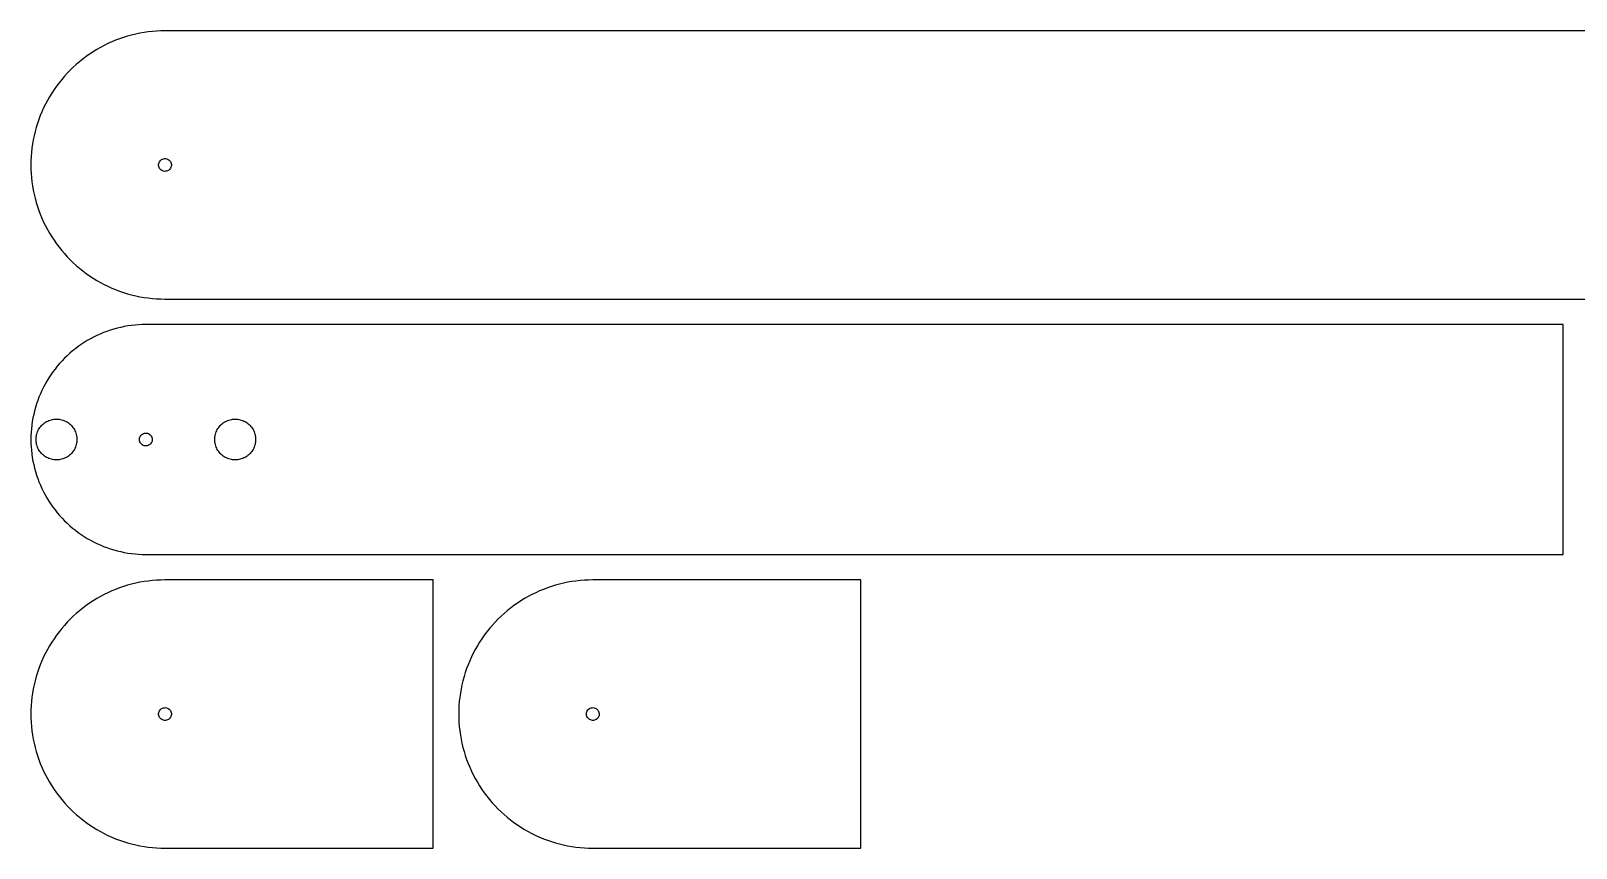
# Model space of a CAD drawing. Header units: metres. Extents: x 0 to 276, y 0 to 64.
# Drawn here: x 0 to 121, y 0 to 64 of the extents above; entities that cross this region are included whole.
import ezdxf

# ---------------------------------------------------------------- set-up
doc = ezdxf.new("R2010")
doc.units = ezdxf.units.M

msp = doc.modelspace()

# ---------------------------------------------------------------- linework, layer by layer
for p, q in [((6.02931, 63.0007), (5.73309, 62.8556)), ((6.32994, 63.1364), (6.02931, 63.0007)), ((6.63469, 63.2626), (6.32994, 63.1364)), ((6.94324, 63.3792), (6.63469, 63.2626)), ((7.25531, 63.4861), (6.94324, 63.3792)), ((7.57059, 63.5831), (7.25531, 63.4861)), ((7.88875, 63.6701), (7.57059, 63.5831)), ((8.20949, 63.7471), (7.88875, 63.6701)), ((8.53249, 63.814), (8.20949, 63.7471)), ((8.85744, 63.8707), (8.53249, 63.814)), ((9.18399, 63.9172), (8.85744, 63.8707)), ((9.51186, 63.9534), (9.18399, 63.9172)), ((9.8407, 63.9793), (9.51186, 63.9534)), ((10.1702, 63.9948), (9.8407, 63.9793)), ((10.5, 64), (10.1702, 63.9948)), ((265.5, 64), (10.5, 64)), ((4.06447, 61.7966), (3.80704, 61.5904)), ((4.32825, 61.9947), (4.06447, 61.7966)), ((4.59811, 62.1843), (4.32825, 61.9947)), ((4.87381, 62.3654), (4.59811, 62.1843)), ((5.15506, 62.5378), (4.87381, 62.3654)), ((5.44157, 62.7012), (5.15506, 62.5378)), ((5.73309, 62.8556), (5.44157, 62.7012)), ((2.84583, 60.6877), (2.62383, 60.4438)), ((3.07538, 60.9246), (2.84583, 60.6877)), ((3.31224, 61.1542), (3.07538, 60.9246)), ((3.55621, 61.3762), (3.31224, 61.1542)), ((3.80704, 61.5904), (3.55621, 61.3762)), ((1.81564, 59.4019), (1.63455, 59.1262)), ((2.00531, 59.6717), (1.81564, 59.4019)), ((2.20337, 59.9355), (2.00531, 59.6717)), ((2.40961, 60.1929), (2.20337, 59.9355)), ((2.62383, 60.4438), (2.40961, 60.1929)), ((1.14442, 58.2669), (0.999313, 57.9707)), ((1.29877, 58.5584), (1.14442, 58.2669)), ((1.4622, 58.8449), (1.29877, 58.5584)), ((1.63455, 59.1262), (1.4622, 58.8449)), ((0.620743, 57.0567), (0.513901, 56.7447)), ((0.737335, 57.3653), (0.620743, 57.0567)), ((0.863571, 57.67), (0.737335, 57.3653)), ((0.999313, 57.9707), (0.863571, 57.67)), ((0.252869, 55.7905), (0.185974, 55.4675)), ((0.329865, 56.1112), (0.252869, 55.7905)), ((0.416916, 56.4294), (0.329865, 56.1112)), ((0.513901, 56.7447), (0.416916, 56.4294)), ((0.046585, 54.4881), (0.020706, 54.1593)), ((0.082794, 54.816), (0.046585, 54.4881)), ((0.129257, 55.1425), (0.082794, 54.816)), ((0.185974, 55.4675), (0.129257, 55.1425)), ((0.005173, 53.8298), (0, 53.5)), ((0, 53.5), (0.005173, 53.1702)), ((0.020706, 54.1593), (0.005173, 53.8298)), ((10.001, 53.5314), (10.012, 53.6091)), ((10.0022, 53.4529), (10.001, 53.5314)), ((10.0157, 53.3756), (10.0022, 53.4529)), ((10.012, 53.6091), (10.0351, 53.6841)), ((10.0411, 53.3014), (10.0157, 53.3756)), ((10.0351, 53.6841), (10.0696, 53.7545)), ((10.0778, 53.2321), (10.0411, 53.3014)), ((10.0696, 53.7545), (10.1147, 53.8187)), ((10.1147, 53.8187), (10.1693, 53.875)), ((10.1693, 53.875), (10.2321, 53.9221)), ((10.2321, 53.9221), (10.3014, 53.9589)), ((10.3014, 53.9589), (10.3756, 53.9843)), ((10.3756, 53.9843), (10.4529, 53.9978)), ((10.4529, 53.9978), (10.5314, 53.999)), ((10.5314, 53.999), (10.6091, 53.9879)), ((10.6091, 53.9879), (10.6841, 53.9649)), ((10.6841, 53.9649), (10.7545, 53.9304)), ((10.7545, 53.9304), (10.8187, 53.8853)), ((10.8187, 53.8853), (10.875, 53.8306)), ((10.875, 53.8306), (10.9221, 53.7679)), ((10.9304, 53.2455), (10.8853, 53.1813)), ((10.9221, 53.7679), (10.9589, 53.6986)), ((10.9649, 53.3159), (10.9304, 53.2455)), ((10.9589, 53.6986), (10.9843, 53.6243)), ((10.9879, 53.3909), (10.9649, 53.3159)), ((10.9843, 53.6243), (10.9978, 53.547)), ((10.999, 53.4686), (10.9879, 53.3909)), ((10.9978, 53.547), (10.999, 53.4686)), ((0.005173, 53.1702), (0.020706, 52.8407)), ((0.020706, 52.8407), (0.046585, 52.5119)), ((0.046585, 52.5119), (0.082794, 52.184)), ((0.082794, 52.184), (0.129257, 51.8574)), ((10.1249, 53.1693), (10.0778, 53.2321)), ((10.1813, 53.1147), (10.1249, 53.1693)), ((10.2455, 53.0696), (10.1813, 53.1147)), ((10.3159, 53.0351), (10.2455, 53.0696)), ((10.3909, 53.012), (10.3159, 53.0351)), ((10.4686, 53.001), (10.3909, 53.012)), ((10.547, 53.0022), (10.4686, 53.001)), ((10.6243, 53.0157), (10.547, 53.0022)), ((10.6986, 53.0411), (10.6243, 53.0157)), ((10.7679, 53.0778), (10.6986, 53.0411)), ((10.8306, 53.1249), (10.7679, 53.0778)), ((10.8853, 53.1813), (10.8306, 53.1249)), ((0.129257, 51.8574), (0.185974, 51.5325)), ((0.185974, 51.5325), (0.252869, 51.2095)), ((0.252869, 51.2095), (0.329865, 50.8887)), ((0.329865, 50.8887), (0.416916, 50.5706)), ((0.416916, 50.5706), (0.513901, 50.2553)), ((0.513901, 50.2553), (0.620743, 49.9432)), ((0.620743, 49.9432), (0.737335, 49.6347)), ((0.737335, 49.6347), (0.863571, 49.3299)), ((0.863571, 49.3299), (0.999313, 49.0293)), ((0.999313, 49.0293), (1.14442, 48.7331)), ((1.14442, 48.7331), (1.29877, 48.4416)), ((1.29877, 48.4416), (1.4622, 48.1551)), ((1.4622, 48.1551), (1.63455, 47.8738)), ((1.63455, 47.8738), (1.81564, 47.5981)), ((1.81564, 47.5981), (2.00531, 47.3282)), ((2.00531, 47.3282), (2.20337, 47.0645)), ((2.20337, 47.0645), (2.40961, 46.807)), ((2.40961, 46.807), (2.62383, 46.5562)), ((2.62383, 46.5562), (2.84583, 46.3122)), ((2.84583, 46.3122), (3.07538, 46.0754)), ((3.07538, 46.0754), (3.31224, 45.8458)), ((3.31224, 45.8458), (3.55621, 45.6238)), ((3.55621, 45.6238), (3.80704, 45.4096)), ((3.80704, 45.4096), (4.06447, 45.2034)), ((4.06447, 45.2034), (4.32825, 45.0053)), ((4.32825, 45.0053), (4.59811, 44.8156)), ((4.59811, 44.8156), (4.87381, 44.6346)), ((4.87381, 44.6346), (5.15506, 44.4622)), ((5.15506, 44.4622), (5.44157, 44.2988)), ((5.44157, 44.2988), (5.73309, 44.1444)), ((5.73309, 44.1444), (6.02931, 43.9993)), ((6.02931, 43.9993), (6.32994, 43.8636)), ((6.32994, 43.8636), (6.63469, 43.7373)), ((6.63469, 43.7373), (6.94324, 43.6207)), ((6.94324, 43.6207), (7.25531, 43.5139)), ((7.25531, 43.5139), (7.57059, 43.4169)), ((7.57059, 43.4169), (7.88875, 43.3299)), ((7.88875, 43.3299), (8.20949, 43.2529)), ((8.20949, 43.2529), (8.53249, 43.186)), ((8.53249, 43.186), (8.85744, 43.1293)), ((8.85744, 43.1293), (9.18399, 43.0828)), ((9.18399, 43.0828), (9.51186, 43.0466)), ((9.51186, 43.0466), (9.8407, 43.0207)), ((9.8407, 43.0207), (10.1702, 43.0052)), ((10.1702, 43.0052), (10.5, 43)), ((10.5, 43), (265.5, 43)), ((4.91408, 40.0191), (4.66422, 39.8867)), ((5.16798, 40.1434), (4.91408, 40.0191)), ((5.42566, 40.2598), (5.16798, 40.1434)), ((5.68687, 40.368), (5.42566, 40.2598)), ((5.95135, 40.4679), (5.68687, 40.368)), ((6.21884, 40.5595), (5.95135, 40.4679)), ((6.48907, 40.6426), (6.21884, 40.5595)), ((6.76178, 40.7172), (6.48907, 40.6426)), ((7.0367, 40.7832), (6.76178, 40.7172)), ((7.31357, 40.8406), (7.0367, 40.7832)), ((7.59209, 40.8892), (7.31357, 40.8406)), ((7.87199, 40.929), (7.59209, 40.8892)), ((8.15302, 40.9601), (7.87199, 40.929)), ((8.43488, 40.9822), (8.15302, 40.9601)), ((8.7173, 40.9955), (8.43488, 40.9822)), ((9, 41), (8.7173, 40.9955)), ((120, 41), (9, 41)), ((120, 23), (120, 41)), ((3.04819, 38.751), (2.83907, 38.5607)), ((3.26318, 38.9346), (3.04819, 38.751)), ((3.48383, 39.1114), (3.26318, 38.9346)), ((3.70993, 39.2811), (3.48383, 39.1114)), ((3.94124, 39.4437), (3.70993, 39.2811)), ((4.17755, 39.5989), (3.94124, 39.4437)), ((4.41862, 39.7467), (4.17755, 39.5989)), ((4.66422, 39.8867), (4.41862, 39.7467)), ((1.8886, 37.5162), (1.71884, 37.2901)), ((2.06537, 37.7368), (1.8886, 37.5162)), ((2.24899, 37.9518), (2.06537, 37.7368)), ((2.43927, 38.1609), (2.24899, 37.9518)), ((2.63603, 38.364), (2.43927, 38.1609)), ((2.83907, 38.5607), (2.63603, 38.364)), ((1.11324, 36.3358), (0.980927, 36.0859)), ((1.25331, 36.5814), (1.11324, 36.3358)), ((1.40105, 36.8224), (1.25331, 36.5814)), ((1.55627, 37.0587), (1.40105, 36.8224)), ((1.71884, 37.2901), (1.55627, 37.0587)), ((0.632004, 35.3131), (0.532059, 35.0486)), ((0.740204, 35.5743), (0.632004, 35.3131)), ((0.856552, 35.832), (0.740204, 35.5743)), ((0.980927, 36.0859), (0.856552, 35.832)), ((0.216736, 33.9633), (0.159409, 33.6864)), ((0.282745, 34.2382), (0.216736, 33.9633)), ((0.357346, 34.5109), (0.282745, 34.2382)), ((0.440491, 34.7811), (0.357346, 34.5109)), ((0.532059, 35.0486), (0.440491, 34.7811)), ((0.039932, 32.847), (0.017746, 32.5651)), ((0.070953, 33.128), (0.039932, 32.847)), ((0.110794, 33.4079), (0.070953, 33.128)), ((0.159409, 33.6864), (0.110794, 33.4079)), ((0.51236, 32.589), (0.552292, 32.6812)), ((0.552292, 32.6812), (0.597916, 32.7708)), ((0.597916, 32.7708), (0.649078, 32.8573)), ((0.649078, 32.8573), (0.705582, 32.9404)), ((0.705582, 32.9404), (0.767181, 33.0199)), ((0.767181, 33.0199), (0.833664, 33.0953)), ((0.833664, 33.0953), (0.904739, 33.1663)), ((0.904739, 33.1663), (0.980133, 33.2328)), ((0.980133, 33.2328), (1.05956, 33.2944)), ((1.05956, 33.2944), (1.14268, 33.3509)), ((1.14268, 33.3509), (1.2292, 33.4021)), ((1.2292, 33.4021), (1.31876, 33.4477)), ((1.31876, 33.4477), (1.41101, 33.4876)), ((1.41101, 33.4876), (1.50558, 33.5217)), ((1.50558, 33.5217), (1.6021, 33.5497)), ((1.6021, 33.5497), (1.7002, 33.5717)), ((1.7002, 33.5717), (1.79947, 33.5874)), ((1.79947, 33.5874), (1.89954, 33.5968)), ((1.89954, 33.5968), (2, 33.6)), ((2, 33.6), (2.10048, 33.5968)), ((2.10048, 33.5968), (2.20055, 33.5874)), ((2.20055, 33.5874), (2.29982, 33.5717)), ((2.29982, 33.5717), (2.39792, 33.5497)), ((2.39792, 33.5497), (2.49443, 33.5217)), ((2.49443, 33.5217), (2.589, 33.4876)), ((2.589, 33.4876), (2.68126, 33.4477)), ((2.68126, 33.4477), (2.77081, 33.4021)), ((2.77081, 33.4021), (2.85733, 33.3509)), ((2.85733, 33.3509), (2.94046, 33.2944)), ((2.94046, 33.2944), (3.01988, 33.2328)), ((3.01988, 33.2328), (3.09528, 33.1663)), ((3.09528, 33.1663), (3.16635, 33.0953)), ((3.16635, 33.0953), (3.23283, 33.0199)), ((3.23283, 33.0199), (3.29443, 32.9404)), ((3.29443, 32.9404), (3.35094, 32.8573)), ((3.35094, 32.8573), (3.4021, 32.7708)), ((3.4021, 32.7708), (3.44772, 32.6812)), ((3.44772, 32.6812), (3.48766, 32.589)), ((14.5123, 32.589), (14.5523, 32.6812)), ((14.5523, 32.6812), (14.5979, 32.7708)), ((14.5979, 32.7708), (14.6491, 32.8573)), ((14.6491, 32.8573), (14.7056, 32.9404)), ((14.7056, 32.9404), (14.7672, 33.0199)), ((14.7672, 33.0199), (14.8336, 33.0953)), ((14.8336, 33.0953), (14.9047, 33.1663)), ((14.9047, 33.1663), (14.9801, 33.2328)), ((14.9801, 33.2328), (15.0595, 33.2944)), ((15.0595, 33.2944), (15.1427, 33.3509)), ((15.1427, 33.3509), (15.2292, 33.4021)), ((15.2292, 33.4021), (15.3187, 33.4477)), ((15.3187, 33.4477), (15.411, 33.4876)), ((15.411, 33.4876), (15.5056, 33.5217)), ((15.5056, 33.5217), (15.6021, 33.5497)), ((15.6021, 33.5497), (15.7002, 33.5717)), ((15.7002, 33.5717), (15.7995, 33.5874)), ((15.7995, 33.5874), (15.8995, 33.5968)), ((15.8995, 33.5968), (16, 33.6)), ((16, 33.6), (16.1005, 33.5968)), ((16.1005, 33.5968), (16.2005, 33.5874)), ((16.2005, 33.5874), (16.2998, 33.5717)), ((16.2998, 33.5717), (16.3979, 33.5497)), ((16.3979, 33.5497), (16.4944, 33.5217)), ((16.4944, 33.5217), (16.589, 33.4876)), ((16.589, 33.4876), (16.6812, 33.4477)), ((16.6812, 33.4477), (16.7708, 33.4021)), ((16.7708, 33.4021), (16.8573, 33.3509)), ((16.8573, 33.3509), (16.9404, 33.2944)), ((16.9404, 33.2944), (17.0199, 33.2328)), ((17.0199, 33.2328), (17.0953, 33.1663)), ((17.0953, 33.1663), (17.1663, 33.0953)), ((17.1663, 33.0953), (17.2328, 33.0199)), ((17.2328, 33.0199), (17.2944, 32.9404)), ((17.2944, 32.9404), (17.3509, 32.8573)), ((17.3509, 32.8573), (17.4021, 32.7708)), ((17.4021, 32.7708), (17.4477, 32.6812)), ((17.4477, 32.6812), (17.4876, 32.589)), ((0.00444, 32.2827), (0, 32)), ((0, 32), (0.00444, 31.7173)), ((0.017746, 32.5651), (0.00444, 32.2827)), ((0.00444, 31.7173), (0.017746, 31.4349)), ((0.400009, 32), (0.403168, 32.1005)), ((0.403168, 31.8995), (0.400009, 32)), ((0.403168, 32.1005), (0.412628, 32.2005)), ((0.412628, 31.7995), (0.403168, 31.8995)), ((0.412628, 32.2005), (0.428345, 32.2998)), ((0.428345, 31.7002), (0.412628, 31.7995)), ((0.428345, 32.2998), (0.450272, 32.3979)), ((0.450272, 31.6021), (0.428345, 31.7002)), ((0.450272, 32.3979), (0.478317, 32.4944)), ((0.478317, 31.5056), (0.450272, 31.6021)), ((0.478317, 32.4944), (0.51236, 32.589)), ((0.51236, 31.411), (0.478317, 31.5056)), ((3.48766, 32.589), (3.5217, 32.4944)), ((3.5217, 31.5056), (3.48766, 31.411)), ((3.5217, 32.4944), (3.54974, 32.3979)), ((3.54974, 31.6021), (3.5217, 31.5056)), ((3.54974, 32.3979), (3.57167, 32.2998)), ((3.57167, 31.7002), (3.54974, 31.6021)), ((3.57167, 32.2998), (3.58739, 32.2005)), ((3.58739, 31.7995), (3.57167, 31.7002)), ((3.58739, 32.2005), (3.59685, 32.1005)), ((3.59685, 31.8995), (3.58739, 31.7995)), ((3.59685, 32.1005), (3.60001, 32)), ((3.60001, 32), (3.59685, 31.8995)), ((8.50099, 31.9686), (8.50223, 32.047)), ((8.51205, 31.8909), (8.50099, 31.9686)), ((8.50223, 32.047), (8.51572, 32.1243)), ((8.53513, 31.8159), (8.51205, 31.8909)), ((8.51572, 32.1243), (8.54114, 32.1986)), ((8.56964, 31.7455), (8.53513, 31.8159)), ((8.54114, 32.1986), (8.57785, 32.2679)), ((8.61475, 31.6813), (8.56964, 31.7455)), ((8.57785, 32.2679), (8.62495, 32.3306)), ((8.66936, 31.625), (8.61475, 31.6813)), ((8.62495, 32.3306), (8.68129, 32.3853)), ((8.7321, 31.5779), (8.66936, 31.625)), ((8.68129, 32.3853), (8.74548, 32.4304)), ((8.80144, 31.5411), (8.7321, 31.5779)), ((8.74548, 32.4304), (8.81595, 32.4649)), ((8.87566, 31.5157), (8.80144, 31.5411)), ((8.81595, 32.4649), (8.89093, 32.4879)), ((8.95296, 31.5022), (8.87566, 31.5157)), ((8.89093, 32.4879), (8.96861, 32.499)), ((9.03139, 31.501), (8.95296, 31.5022)), ((8.96861, 32.499), (9.04704, 32.4978)), ((9.10907, 31.5121), (9.03139, 31.501)), ((9.04704, 32.4978), (9.12434, 32.4843)), ((9.18405, 31.5351), (9.10907, 31.5121)), ((9.12434, 32.4843), (9.19856, 32.4589)), ((9.25452, 31.5696), (9.18405, 31.5351)), ((9.19856, 32.4589), (9.2679, 32.4221)), ((9.31871, 31.6147), (9.25452, 31.5696)), ((9.2679, 32.4221), (9.33064, 32.375)), ((9.37505, 31.6694), (9.31871, 31.6147)), ((9.33064, 32.375), (9.38525, 32.3187)), ((9.42215, 31.7321), (9.37505, 31.6694)), ((9.38525, 32.3187), (9.43036, 32.2545)), ((9.45886, 31.8014), (9.42215, 31.7321)), ((9.43036, 32.2545), (9.46487, 32.1841)), ((9.48428, 31.8757), (9.45886, 31.8014)), ((9.46487, 32.1841), (9.48795, 32.1091)), ((9.49777, 31.953), (9.48428, 31.8757)), ((9.48795, 32.1091), (9.49901, 32.0314)), ((9.49901, 32.0314), (9.49777, 31.953)), ((14.4, 32), (14.4032, 32.1005)), ((14.4032, 31.8995), (14.4, 32)), ((14.4032, 32.1005), (14.4126, 32.2005)), ((14.4126, 31.7995), (14.4032, 31.8995)), ((14.4126, 32.2005), (14.4283, 32.2998)), ((14.4283, 31.7002), (14.4126, 31.7995)), ((14.4283, 32.2998), (14.4503, 32.3979)), ((14.4503, 31.6021), (14.4283, 31.7002)), ((14.4503, 32.3979), (14.4783, 32.4944)), ((14.4783, 31.5056), (14.4503, 31.6021)), ((14.4783, 32.4944), (14.5123, 32.589)), ((14.5123, 31.411), (14.4783, 31.5056)), ((17.4876, 32.589), (17.5217, 32.4944)), ((17.5217, 31.5056), (17.4876, 31.411)), ((17.5217, 32.4944), (17.5497, 32.3979)), ((17.5497, 31.6021), (17.5217, 31.5056)), ((17.5497, 32.3979), (17.5717, 32.2998)), ((17.5717, 31.7002), (17.5497, 31.6021)), ((17.5717, 32.2998), (17.5874, 32.2005)), ((17.5874, 31.7995), (17.5717, 31.7002)), ((17.5874, 32.2005), (17.5968, 32.1005)), ((17.5968, 31.8995), (17.5874, 31.7995)), ((17.5968, 32.1005), (17.6, 32)), ((17.6, 32), (17.5968, 31.8995)), ((0.017746, 31.4349), (0.039932, 31.153)), ((0.039932, 31.153), (0.070953, 30.872)), ((0.070953, 30.872), (0.110794, 30.5921)), ((0.110794, 30.5921), (0.159409, 30.3136)), ((0.159409, 30.3136), (0.216736, 30.0367)), ((0.552292, 31.3188), (0.51236, 31.411)), ((0.597916, 31.2292), (0.552292, 31.3188)), ((0.649078, 31.1427), (0.597916, 31.2292)), ((0.705582, 31.0596), (0.649078, 31.1427)), ((0.767181, 30.9801), (0.705582, 31.0596)), ((0.833664, 30.9047), (0.767181, 30.9801)), ((0.904739, 30.8337), (0.833664, 30.9047)), ((0.980133, 30.7672), (0.904739, 30.8337)), ((1.05956, 30.7056), (0.980133, 30.7672)), ((1.14268, 30.6491), (1.05956, 30.7056)), ((1.2292, 30.5979), (1.14268, 30.6491)), ((1.31876, 30.5523), (1.2292, 30.5979)), ((1.41101, 30.5124), (1.31876, 30.5523)), ((1.50558, 30.4783), (1.41101, 30.5124)), ((1.6021, 30.4503), (1.50558, 30.4783)), ((1.7002, 30.4283), (1.6021, 30.4503)), ((1.79947, 30.4126), (1.7002, 30.4283)), ((1.89954, 30.4032), (1.79947, 30.4126)), ((2, 30.4), (1.89954, 30.4032)), ((2.10048, 30.4032), (2, 30.4)), ((2.20055, 30.4126), (2.10048, 30.4032)), ((2.29982, 30.4283), (2.20055, 30.4126)), ((2.39792, 30.4503), (2.29982, 30.4283)), ((2.49443, 30.4783), (2.39792, 30.4503)), ((2.589, 30.5124), (2.49443, 30.4783)), ((2.68126, 30.5523), (2.589, 30.5124)), ((2.77081, 30.5979), (2.68126, 30.5523)), ((2.85733, 30.6491), (2.77081, 30.5979)), ((2.94046, 30.7056), (2.85733, 30.6491)), ((3.01988, 30.7672), (2.94046, 30.7056)), ((3.09528, 30.8337), (3.01988, 30.7672)), ((3.16635, 30.9047), (3.09528, 30.8337)), ((3.23283, 30.9801), (3.16635, 30.9047)), ((3.29443, 31.0596), (3.23283, 30.9801)), ((3.35094, 31.1427), (3.29443, 31.0596)), ((3.4021, 31.2292), (3.35094, 31.1427)), ((3.44772, 31.3188), (3.4021, 31.2292)), ((3.48766, 31.411), (3.44772, 31.3188)), ((14.5523, 31.3188), (14.5123, 31.411)), ((14.5979, 31.2292), (14.5523, 31.3188)), ((14.6491, 31.1427), (14.5979, 31.2292)), ((14.7056, 31.0596), (14.6491, 31.1427)), ((14.7672, 30.9801), (14.7056, 31.0596)), ((14.8336, 30.9047), (14.7672, 30.9801)), ((14.9047, 30.8337), (14.8336, 30.9047)), ((14.9801, 30.7672), (14.9047, 30.8337)), ((15.0595, 30.7056), (14.9801, 30.7672)), ((15.1427, 30.6491), (15.0595, 30.7056)), ((15.2292, 30.5979), (15.1427, 30.6491)), ((15.3187, 30.5523), (15.2292, 30.5979)), ((15.411, 30.5124), (15.3187, 30.5523)), ((15.5056, 30.4783), (15.411, 30.5124)), ((15.6021, 30.4503), (15.5056, 30.4783)), ((15.7002, 30.4283), (15.6021, 30.4503)), ((15.7995, 30.4126), (15.7002, 30.4283)), ((15.8995, 30.4032), (15.7995, 30.4126)), ((16, 30.4), (15.8995, 30.4032)), ((16.1005, 30.4032), (16, 30.4)), ((16.2005, 30.4126), (16.1005, 30.4032)), ((16.2998, 30.4283), (16.2005, 30.4126)), ((16.3979, 30.4503), (16.2998, 30.4283)), ((16.4944, 30.4783), (16.3979, 30.4503)), ((16.589, 30.5124), (16.4944, 30.4783)), ((16.6812, 30.5523), (16.589, 30.5124)), ((16.7708, 30.5979), (16.6812, 30.5523)), ((16.8573, 30.6491), (16.7708, 30.5979)), ((16.9404, 30.7056), (16.8573, 30.6491)), ((17.0199, 30.7672), (16.9404, 30.7056)), ((17.0953, 30.8337), (17.0199, 30.7672)), ((17.1663, 30.9047), (17.0953, 30.8337)), ((17.2328, 30.9801), (17.1663, 30.9047)), ((17.2944, 31.0596), (17.2328, 30.9801)), ((17.3509, 31.1427), (17.2944, 31.0596)), ((17.4021, 31.2292), (17.3509, 31.1427)), ((17.4477, 31.3188), (17.4021, 31.2292)), ((17.4876, 31.411), (17.4477, 31.3188)), ((0.216736, 30.0367), (0.282745, 29.7618)), ((0.282745, 29.7618), (0.357346, 29.4891)), ((0.357346, 29.4891), (0.440491, 29.2188)), ((0.440491, 29.2188), (0.532059, 28.9514)), ((0.532059, 28.9514), (0.632004, 28.6869)), ((0.632004, 28.6869), (0.740204, 28.4257)), ((0.740204, 28.4257), (0.856552, 28.168)), ((0.856552, 28.168), (0.980927, 27.9141)), ((0.980927, 27.9141), (1.11324, 27.6642)), ((1.11324, 27.6642), (1.25331, 27.4186)), ((1.25331, 27.4186), (1.40105, 27.1776)), ((1.40105, 27.1776), (1.55627, 26.9412)), ((1.55627, 26.9412), (1.71884, 26.7099)), ((1.71884, 26.7099), (1.8886, 26.4838)), ((1.8886, 26.4838), (2.06537, 26.2632)), ((2.06537, 26.2632), (2.24899, 26.0482)), ((2.24899, 26.0482), (2.43927, 25.8391)), ((2.43927, 25.8391), (2.63603, 25.636)), ((2.63603, 25.636), (2.83907, 25.4393)), ((2.83907, 25.4393), (3.04819, 25.249)), ((3.04819, 25.249), (3.26318, 25.0654)), ((3.26318, 25.0654), (3.48383, 24.8886)), ((3.48383, 24.8886), (3.70993, 24.7188)), ((3.70993, 24.7188), (3.94124, 24.5563)), ((3.94124, 24.5563), (4.17755, 24.401)), ((4.17755, 24.401), (4.41862, 24.2533)), ((4.41862, 24.2533), (4.66422, 24.1132)), ((4.66422, 24.1132), (4.91408, 23.9809)), ((4.91408, 23.9809), (5.16798, 23.8566)), ((5.16798, 23.8566), (5.42566, 23.7402)), ((5.42566, 23.7402), (5.68687, 23.632)), ((5.68687, 23.632), (5.95135, 23.5321)), ((5.95135, 23.5321), (6.21884, 23.4405)), ((6.21884, 23.4405), (6.48907, 23.3573)), ((6.48907, 23.3573), (6.76178, 23.2827)), ((6.76178, 23.2827), (7.0367, 23.2167)), ((7.0367, 23.2167), (7.31357, 23.1594)), ((7.31357, 23.1594), (7.59209, 23.1108)), ((7.59209, 23.1108), (7.87199, 23.071)), ((7.87199, 23.071), (8.15302, 23.0399)), ((8.15302, 23.0399), (8.43488, 23.0177)), ((8.43488, 23.0177), (8.7173, 23.0044)), ((8.7173, 23.0044), (8.99998, 23)), ((8.99998, 23), (120, 23)), ((7.57059, 20.5831), (7.25531, 20.4861)), ((7.88875, 20.6701), (7.57059, 20.5831)), ((8.20949, 20.7471), (7.88875, 20.6701)), ((8.53249, 20.814), (8.20949, 20.7471)), ((8.85744, 20.8707), (8.53249, 20.814)), ((9.18399, 20.9172), (8.85744, 20.8707)), ((9.51186, 20.9534), (9.18399, 20.9172)), ((9.8407, 20.9793), (9.51186, 20.9534)), ((10.1702, 20.9948), (9.8407, 20.9793)), ((10.5, 21), (10.1702, 20.9948)), ((31.5, 21), (10.5, 21)), ((31.5, 0), (31.5, 21)), ((41.0706, 20.5831), (40.7553, 20.4861)), ((41.3887, 20.6701), (41.0706, 20.5831)), ((41.7095, 20.7471), (41.3887, 20.6701)), ((42.0325, 20.814), (41.7095, 20.7471)), ((42.3574, 20.8707), (42.0325, 20.814)), ((42.684, 20.9172), (42.3574, 20.8707)), ((43.0119, 20.9534), (42.684, 20.9172)), ((43.3407, 20.9793), (43.0119, 20.9534)), ((43.6702, 20.9948), (43.3407, 20.9793)), ((44, 21), (43.6702, 20.9948)), ((65, 21), (44, 21)), ((65, 0), (65, 21)), ((4.87381, 19.3654), (4.59811, 19.1843)), ((5.15506, 19.5378), (4.87381, 19.3654)), ((5.44157, 19.7012), (5.15506, 19.5378)), ((5.73309, 19.8556), (5.44157, 19.7012)), ((6.02931, 20.0007), (5.73309, 19.8556)), ((6.32994, 20.1364), (6.02931, 20.0007)), ((6.63469, 20.2626), (6.32994, 20.1364)), ((6.94324, 20.3792), (6.63469, 20.2626)), ((7.25531, 20.4861), (6.94324, 20.3792)), ((38.3738, 19.3654), (38.0981, 19.1843)), ((38.6551, 19.5378), (38.3738, 19.3654)), ((38.9416, 19.7012), (38.6551, 19.5378)), ((39.2331, 19.8556), (38.9416, 19.7012)), ((39.5293, 20.0007), (39.2331, 19.8556)), ((39.8299, 20.1364), (39.5293, 20.0007)), ((40.1347, 20.2626), (39.8299, 20.1364)), ((40.4432, 20.3792), (40.1347, 20.2626)), ((40.7553, 20.4861), (40.4432, 20.3792)), ((3.31224, 18.1542), (3.07538, 17.9246)), ((3.55621, 18.3762), (3.31224, 18.1542)), ((3.80704, 18.5904), (3.55621, 18.3762)), ((4.06447, 18.7966), (3.80704, 18.5904)), ((4.32825, 18.9947), (4.06447, 18.7966)), ((4.59811, 19.1843), (4.32825, 18.9947)), ((36.8122, 18.1542), (36.5754, 17.9246)), ((37.0562, 18.3762), (36.8122, 18.1542)), ((37.307, 18.5904), (37.0562, 18.3762)), ((37.5645, 18.7966), (37.307, 18.5904)), ((37.8282, 18.9947), (37.5645, 18.7966)), ((38.0981, 19.1843), (37.8282, 18.9947)), ((2.40961, 17.1929), (2.20337, 16.9355)), ((2.62383, 17.4438), (2.40961, 17.1929)), ((2.84583, 17.6877), (2.62383, 17.4438)), ((3.07538, 17.9246), (2.84583, 17.6877)), ((35.9096, 17.1929), (35.7034, 16.9355)), ((36.1238, 17.4438), (35.9096, 17.1929)), ((36.3458, 17.6877), (36.1238, 17.4438)), ((36.5754, 17.9246), (36.3458, 17.6877)), ((1.4622, 15.8449), (1.29877, 15.5584)), ((1.63455, 16.1262), (1.4622, 15.8449)), ((1.81564, 16.4019), (1.63455, 16.1262)), ((2.00531, 16.6717), (1.81564, 16.4019)), ((2.20337, 16.9355), (2.00531, 16.6717)), ((34.9622, 15.8449), (34.7988, 15.5584)), ((35.1346, 16.1262), (34.9622, 15.8449)), ((35.3156, 16.4019), (35.1346, 16.1262)), ((35.5053, 16.6717), (35.3156, 16.4019)), ((35.7034, 16.9355), (35.5053, 16.6717)), ((0.863571, 14.67), (0.737335, 14.3653)), ((0.999313, 14.9707), (0.863571, 14.67)), ((1.14442, 15.2669), (0.999313, 14.9707)), ((1.29877, 15.5584), (1.14442, 15.2669)), ((34.3636, 14.67), (34.2373, 14.3653)), ((34.4993, 14.9707), (34.3636, 14.67)), ((34.6444, 15.2669), (34.4993, 14.9707)), ((34.7988, 15.5584), (34.6444, 15.2669)), ((0.416916, 13.4294), (0.329865, 13.1112)), ((0.513901, 13.7447), (0.416916, 13.4294)), ((0.620743, 14.0567), (0.513901, 13.7447)), ((0.737335, 14.3653), (0.620743, 14.0567)), ((33.9169, 13.4294), (33.8299, 13.1112)), ((34.0139, 13.7447), (33.9169, 13.4294)), ((34.1207, 14.0567), (34.0139, 13.7447)), ((34.2373, 14.3653), (34.1207, 14.0567)), ((0.129257, 12.1425), (0.082794, 11.816)), ((0.185974, 12.4675), (0.129257, 12.1425)), ((0.252869, 12.7905), (0.185974, 12.4675)), ((0.329865, 13.1112), (0.252869, 12.7905)), ((33.6293, 12.1425), (33.5828, 11.816)), ((33.686, 12.4675), (33.6293, 12.1425)), ((33.7529, 12.7905), (33.686, 12.4675)), ((33.8299, 13.1112), (33.7529, 12.7905)), ((0.020706, 11.1593), (0.005173, 10.8298)), ((0.046585, 11.4881), (0.020706, 11.1593)), ((0.082794, 11.816), (0.046585, 11.4881)), ((10.1693, 10.875), (10.2321, 10.9221)), ((10.2321, 10.9221), (10.3014, 10.9589)), ((10.3014, 10.9589), (10.3756, 10.9843)), ((10.3756, 10.9843), (10.4529, 10.9978)), ((10.4529, 10.9978), (10.5314, 10.999)), ((10.5314, 10.999), (10.6091, 10.9879)), ((10.6091, 10.9879), (10.6841, 10.9649)), ((10.6841, 10.9649), (10.7545, 10.9304)), ((10.7545, 10.9304), (10.8187, 10.8853)), ((33.5207, 11.1593), (33.5052, 10.8298)), ((33.5466, 11.4881), (33.5207, 11.1593)), ((33.5828, 11.816), (33.5466, 11.4881)), ((43.6693, 10.875), (43.7321, 10.9221)), ((43.7321, 10.9221), (43.8014, 10.9589)), ((43.8014, 10.9589), (43.8756, 10.9843)), ((43.8756, 10.9843), (43.9529, 10.9978)), ((43.9529, 10.9978), (44.0314, 10.999)), ((44.0314, 10.999), (44.1091, 10.9879)), ((44.1091, 10.9879), (44.1841, 10.9649)), ((44.1841, 10.9649), (44.2545, 10.9304)), ((44.2545, 10.9304), (44.3187, 10.8853)), ((0.005173, 10.8298), (0, 10.5)), ((0, 10.5), (0.005173, 10.1702)), ((0.005173, 10.1702), (0.020706, 9.8407)), ((0.020706, 9.8407), (0.046585, 9.51186)), ((10.001, 10.5314), (10.012, 10.6091)), ((10.0022, 10.4529), (10.001, 10.5314)), ((10.0157, 10.3756), (10.0022, 10.4529)), ((10.012, 10.6091), (10.0351, 10.6841)), ((10.0411, 10.3014), (10.0157, 10.3756)), ((10.0351, 10.6841), (10.0696, 10.7545)), ((10.0778, 10.2321), (10.0411, 10.3014)), ((10.0696, 10.7545), (10.1147, 10.8187)), ((10.1249, 10.1693), (10.0778, 10.2321)), ((10.1147, 10.8187), (10.1693, 10.875)), ((10.1813, 10.1147), (10.1249, 10.1693)), ((10.2455, 10.0696), (10.1813, 10.1147)), ((10.3159, 10.0351), (10.2455, 10.0696)), ((10.3909, 10.012), (10.3159, 10.0351)), ((10.4686, 10.001), (10.3909, 10.012)), ((10.547, 10.0022), (10.4686, 10.001)), ((10.6243, 10.0157), (10.547, 10.0022)), ((10.6986, 10.0411), (10.6243, 10.0157)), ((10.7679, 10.0778), (10.6986, 10.0411)), ((10.8306, 10.1249), (10.7679, 10.0778)), ((10.8187, 10.8853), (10.875, 10.8306)), ((10.8853, 10.1813), (10.8306, 10.1249)), ((10.875, 10.8306), (10.9221, 10.7679)), ((10.9304, 10.2455), (10.8853, 10.1813)), ((10.9221, 10.7679), (10.9589, 10.6986)), ((10.9649, 10.3159), (10.9304, 10.2455)), ((10.9589, 10.6986), (10.9843, 10.6243)), ((10.9879, 10.3909), (10.9649, 10.3159)), ((10.9843, 10.6243), (10.9978, 10.547)), ((10.999, 10.4686), (10.9879, 10.3909)), ((10.9978, 10.547), (10.999, 10.4686)), ((33.5052, 10.8298), (33.5, 10.5)), ((33.5, 10.5), (33.5052, 10.1702)), ((33.5052, 10.1702), (33.5207, 9.8407)), ((33.5207, 9.8407), (33.5466, 9.51186)), ((43.501, 10.5314), (43.512, 10.6091)), ((43.5022, 10.4529), (43.501, 10.5314)), ((43.5157, 10.3756), (43.5022, 10.4529)), ((43.512, 10.6091), (43.5351, 10.6841)), ((43.5411, 10.3014), (43.5157, 10.3756)), ((43.5351, 10.6841), (43.5696, 10.7545)), ((43.5778, 10.2321), (43.5411, 10.3014)), ((43.5696, 10.7545), (43.6147, 10.8187)), ((43.6249, 10.1693), (43.5778, 10.2321)), ((43.6147, 10.8187), (43.6693, 10.875)), ((43.6813, 10.1147), (43.6249, 10.1693)), ((43.7455, 10.0696), (43.6813, 10.1147)), ((43.8159, 10.0351), (43.7455, 10.0696)), ((43.8909, 10.012), (43.8159, 10.0351)), ((43.9686, 10.001), (43.8909, 10.012)), ((44.047, 10.0022), (43.9686, 10.001)), ((44.1243, 10.0157), (44.047, 10.0022)), ((44.1986, 10.0411), (44.1243, 10.0157)), ((44.2679, 10.0778), (44.1986, 10.0411)), ((44.3306, 10.1249), (44.2679, 10.0778)), ((44.3187, 10.8853), (44.375, 10.8306)), ((44.3853, 10.1813), (44.3306, 10.1249)), ((44.375, 10.8306), (44.4221, 10.7679)), ((44.4304, 10.2455), (44.3853, 10.1813)), ((44.4221, 10.7679), (44.4589, 10.6986)), ((44.4649, 10.3159), (44.4304, 10.2455)), ((44.4589, 10.6986), (44.4843, 10.6243)), ((44.4879, 10.3909), (44.4649, 10.3159)), ((44.4843, 10.6243), (44.4978, 10.547)), ((44.499, 10.4686), (44.4879, 10.3909)), ((44.4978, 10.547), (44.499, 10.4686)), ((0.046585, 9.51186), (0.082794, 9.18399)), ((0.082794, 9.18399), (0.129257, 8.85744)), ((0.129257, 8.85744), (0.185974, 8.53249)), ((0.185974, 8.53249), (0.252869, 8.20949)), ((33.5466, 9.51186), (33.5828, 9.18399)), ((33.5828, 9.18399), (33.6293, 8.85744)), ((33.6293, 8.85744), (33.686, 8.53249)), ((33.686, 8.53249), (33.7529, 8.20949)), ((0.252869, 8.20949), (0.329865, 7.88875)), ((0.329865, 7.88875), (0.416916, 7.57059)), ((0.416916, 7.57059), (0.513901, 7.25531)), ((33.7529, 8.20949), (33.8299, 7.88875)), ((33.8299, 7.88875), (33.9169, 7.57059)), ((33.9169, 7.57059), (34.0139, 7.25531)), ((0.513901, 7.25531), (0.620743, 6.94324)), ((0.620743, 6.94324), (0.737335, 6.63469)), ((0.737335, 6.63469), (0.863571, 6.32994)), ((0.863571, 6.32994), (0.999313, 6.02931)), ((34.0139, 7.25531), (34.1207, 6.94324)), ((34.1207, 6.94324), (34.2373, 6.63469)), ((34.2373, 6.63469), (34.3636, 6.32994)), ((34.3636, 6.32994), (34.4993, 6.02931)), ((0.999313, 6.02931), (1.14442, 5.73309)), ((1.14442, 5.73309), (1.29877, 5.44157)), ((1.29877, 5.44157), (1.4622, 5.15506)), ((1.4622, 5.15506), (1.63455, 4.87381)), ((1.63455, 4.87381), (1.81564, 4.59811)), ((34.4993, 6.02931), (34.6444, 5.73309)), ((34.6444, 5.73309), (34.7988, 5.44157)), ((34.7988, 5.44157), (34.9622, 5.15506)), ((34.9622, 5.15506), (35.1346, 4.87381)), ((35.1346, 4.87381), (35.3156, 4.59811)), ((1.81564, 4.59811), (2.00531, 4.32825)), ((2.00531, 4.32825), (2.20337, 4.06447)), ((2.20337, 4.06447), (2.40961, 3.80704)), ((2.40961, 3.80704), (2.62383, 3.55621)), ((35.3156, 4.59811), (35.5053, 4.32825)), ((35.5053, 4.32825), (35.7034, 4.06447)), ((35.7034, 4.06447), (35.9096, 3.80704)), ((35.9096, 3.80704), (36.1238, 3.55621)), ((2.62383, 3.55621), (2.84583, 3.31224)), ((2.84583, 3.31224), (3.07538, 3.07538)), ((3.07538, 3.07538), (3.31224, 2.84583)), ((3.31224, 2.84583), (3.55621, 2.62383)), ((3.55621, 2.62383), (3.80704, 2.40961)), ((36.1238, 3.55621), (36.3458, 3.31224)), ((36.3458, 3.31224), (36.5754, 3.07538)), ((36.5754, 3.07538), (36.8122, 2.84583)), ((36.8122, 2.84583), (37.0562, 2.62383)), ((37.0562, 2.62383), (37.307, 2.40961)), ((3.80704, 2.40961), (4.06447, 2.20337)), ((4.06447, 2.20337), (4.32825, 2.00531)), ((4.32825, 2.00531), (4.59811, 1.81564)), ((4.59811, 1.81564), (4.87381, 1.63455)), ((4.87381, 1.63455), (5.15506, 1.4622)), ((5.15506, 1.4622), (5.44157, 1.29877)), ((5.44157, 1.29877), (5.73309, 1.14442)), ((37.307, 2.40961), (37.5645, 2.20337)), ((37.5645, 2.20337), (37.8282, 2.00531)), ((37.8282, 2.00531), (38.0981, 1.81564)), ((38.0981, 1.81564), (38.3738, 1.63455)), ((38.3738, 1.63455), (38.6551, 1.4622)), ((38.6551, 1.4622), (38.9416, 1.29877)), ((38.9416, 1.29877), (39.2331, 1.14442)), ((5.73309, 1.14442), (6.02931, 0.999313)), ((6.02931, 0.999313), (6.32994, 0.863571)), ((6.32994, 0.863571), (6.63469, 0.737335)), ((6.63469, 0.737335), (6.94324, 0.620743)), ((6.94324, 0.620743), (7.25531, 0.513901)), ((7.25531, 0.513901), (7.57059, 0.416916)), ((7.57059, 0.416916), (7.88875, 0.329865)), ((7.88875, 0.329865), (8.20949, 0.252869)), ((8.20949, 0.252869), (8.53249, 0.185974)), ((8.53249, 0.185974), (8.85744, 0.129257)), ((8.85744, 0.129257), (9.18399, 0.082794)), ((9.18399, 0.082794), (9.51186, 0.046585)), ((9.51186, 0.046585), (9.8407, 0.020706)), ((9.8407, 0.020706), (10.1702, 0.005173)), ((10.1702, 0.005173), (10.5, 0)), ((10.5, 0), (31.5, 0)), ((39.2331, 1.14442), (39.5293, 0.999313)), ((39.5293, 0.999313), (39.8299, 0.863571)), ((39.8299, 0.863571), (40.1347, 0.737335)), ((40.1347, 0.737335), (40.4432, 0.620743)), ((40.4432, 0.620743), (40.7553, 0.513901)), ((40.7553, 0.513901), (41.0706, 0.416916)), ((41.0706, 0.416916), (41.3887, 0.329865)), ((41.3887, 0.329865), (41.7095, 0.252869)), ((41.7095, 0.252869), (42.0325, 0.185974)), ((42.0325, 0.185974), (42.3574, 0.129257)), ((42.3574, 0.129257), (42.684, 0.082794)), ((42.684, 0.082794), (43.0119, 0.046585)), ((43.0119, 0.046585), (43.3407, 0.020706)), ((43.3407, 0.020706), (43.6702, 0.005173)), ((43.6702, 0.005173), (44, 0)), ((44, 0), (65, 0))]:
    msp.add_line(p, q)

doc.saveas('drawing.dxf')
